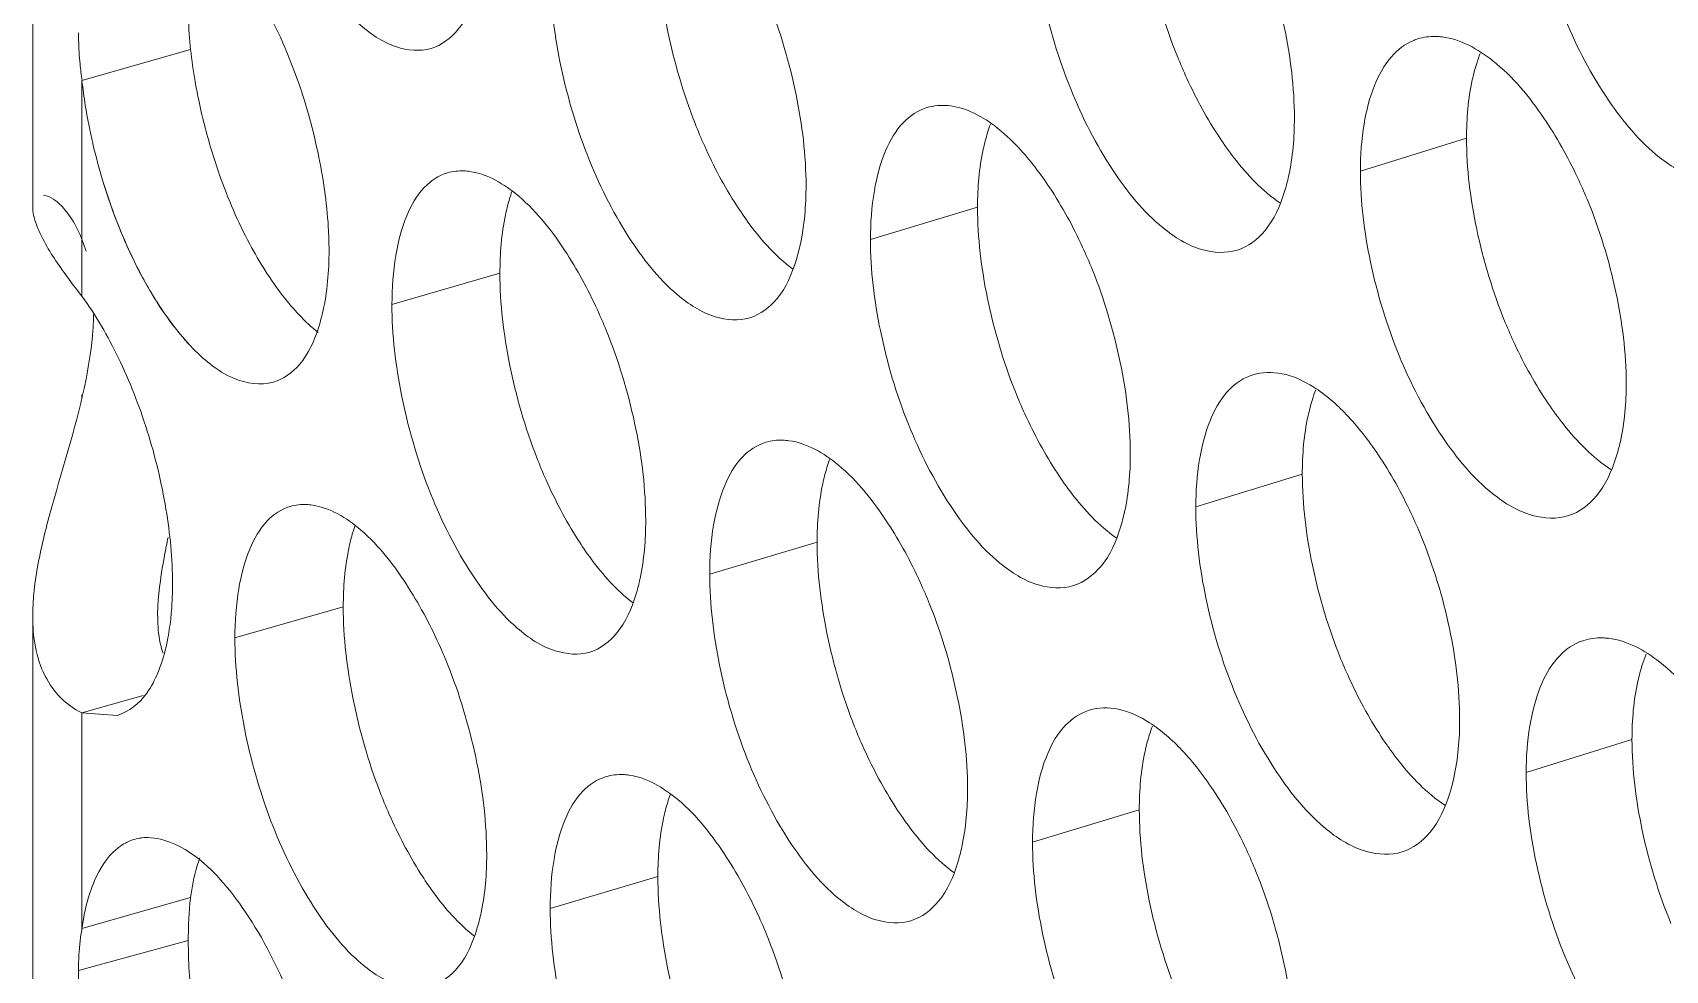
# Model space of a CAD drawing. Header units: millimetres. Extents: x 1177 to 4147, y 93 to 2194.
# Drawn here: x 2491.77 to 2505.48, y 786.15 to 794.03 of the extents above; entities that cross this region are included whole.
import ezdxf

# ---------------------------------------------------------------- set-up
doc = ezdxf.new("R2010")
doc.units = ezdxf.units.MM
doc.header["$LTSCALE"] = 0.1
doc.layers.get('0').update_dxf_attribs({"lineweight": 13})
doc.layers.add('标注', color=251, linetype='Continuous', lineweight=9)

# ---------------------------------------------------------------- blocks, each defined once
blk = doc.blocks.new('02')
for p, q in [((4328.801, 723.5), (4328.801, 729.842)), ((4329.392, 722.432), (4329.392, 725.019)), ((4328.801, 712.25), (4328.801, 718.592)), ((4329.392, 714.845), (4329.392, 717.432))]:
    blk.add_line(p, q)
at = {"layer": '标注'}
for p, q in [((4330.695, 725.391), (4329.392, 725.019)), ((4330.695, 725.391), (4329.392, 725.019)), ((4346.007, 724.329), (4344.733, 723.933)), ((4340.139, 723.499), (4338.854, 723.112)), ((4334.408, 722.71), (4333.112, 722.333)), ((4334.408, 722.71), (4333.112, 722.333)), ((4329.392, 721.21), (4329.392, 721.248)), ((4344.036, 720.298), (4342.758, 719.905)), ((4338.214, 719.482), (4336.925, 719.098)), ((4338.214, 719.482), (4336.925, 719.098)), ((4332.528, 718.707), (4331.228, 718.332)), ((4330.127, 717.641), (4329.392, 717.432)), ((4329.392, 717.432), (4329.813, 717.402)), ((4347.992, 717.115), (4346.722, 716.716)), ((4342.08, 716.271), (4340.799, 715.881)), ((4342.08, 716.271), (4340.799, 715.881)), ((4336.303, 715.469), (4335.011, 715.088)), ((4330.695, 715.217), (4329.392, 714.845)), ((4330.668, 714.703), (4329.351, 714.344))]:
    blk.add_line(p, q, dxfattribs=at)
for centre, radius, start, end in [((4336.687, 725.966), 6.02, 181.871, 185.483), ((4336.687, 725.966), 6.02, 181.871, 185.483), ((4345.609, 724.915), 0.633, 107.3212, 111.9576), ((4336.712, 726.054), 6.053, 186.2893, 189.956), ((4336.712, 726.054), 6.053, 186.2893, 189.956), ((4347.904, 724.664), 1.862, 158.5276, 162.4554), ((4333.9, 725.641), 4.55, 185.3339, 187.8588), ((4333.9, 725.641), 4.55, 185.3339, 187.8588), ((4342.076, 723.831), 1.903, 159.5485, 162.781), ((4336.39, 723.039), 1.95, 160.5892, 163.1153), ((4336.39, 723.039), 1.95, 160.5892, 163.1153), ((4343.627, 720.894), 0.623, 107.151, 111.3587), ((4345.946, 720.632), 1.875, 158.8656, 162.563), ((4340.165, 719.812), 1.918, 159.8933, 162.8914), ((4340.165, 719.812), 1.918, 159.8933, 162.8914), ((4334.526, 719.033), 1.966, 160.9402, 163.2288), ((4332.677, 718.598), 2.377, 177.2621, 180.0726), ((4347.607, 717.691), 0.642, 107.4921, 112.5473), ((4349.877, 717.45), 1.849, 158.192, 162.3487), ((4344.003, 716.604), 1.889, 159.2059, 162.6715), ((4344.003, 716.604), 1.889, 159.2059, 162.6715), ((4338.27, 715.798), 1.933, 160.2403, 163.0029), ((4330.173, 715.386), 0.55, 97.1735, 105.9366), ((4331.697, 714.429), 2.342, 169.768, 173.6853), ((4335.848, 714.705), 5.18, 178.0496, 180.0207), ((4336.345, 714.704), 5.677, 180.0086, 181.863), ((4336.687, 714.716), 6.02, 181.871, 185.483)]:
    blk.add_arc(centre, radius, start, end, dxfattribs=at)
for points, knots in [([(4346.722, 727.966), (4346.722, 727.599), (4346.819, 726.843), (4347.149, 725.763), (4347.646, 724.816), (4348.084, 724.287), (4348.324, 724.097)], [0, 0, 0, 0, 0.256026, 0.528509, 0.78559, 1, 1, 1, 1]), ([(4342.08, 727.521), (4342.08, 727.155), (4342.174, 726.398), (4342.391, 725.67), (4342.537, 725.309)], [0, 0, 0, 0, 0.484648, 1, 1, 1, 1]), ([(4340.799, 727.131), (4340.799, 726.765), (4340.893, 726.008), (4341.216, 724.927), (4341.7, 723.977), (4342.129, 723.444), (4342.365, 723.252)], [0, 0, 0, 0, 0.256604, 0.529576, 0.786585, 1, 1, 1, 1]), ([(4336.303, 726.719), (4336.303, 726.352), (4336.395, 725.596), (4336.607, 724.866), (4336.75, 724.503)], [0, 0, 0, 0, 0.484764, 1, 1, 1, 1]), ([(4343.941, 724.571), (4343.941, 724.937), (4343.845, 725.693), (4343.626, 726.421), (4343.479, 726.781)], [0, 0, 0, 0, 0.484476, 1, 1, 1, 1]), ([(4332.225, 724.15), (4332.14, 724.557), (4331.905, 725.323), (4331.535, 726.037), (4331.316, 726.35)], [0, 0, 0, 0, 0.521078, 1, 1, 1, 1]), ([(4332.225, 724.15), (4332.14, 724.557), (4331.905, 725.323), (4331.535, 726.037), (4331.316, 726.35)], [0, 0, 0, 0, 0.521078, 1, 1, 1, 1]), ([(4335.011, 726.338), (4335.011, 725.972), (4335.103, 725.217), (4335.417, 724.135), (4335.888, 723.184), (4336.305, 722.647), (4336.536, 722.451)], [0, 0, 0, 0, 0.257025, 0.530351, 0.787311, 1, 1, 1, 1]), ([(4333.581, 725.405), (4333.709, 725.442), (4333.965, 725.643), (4334.083, 725.929), (4334.132, 726.092)], [0, 0, 0, 0, 0.438663, 1, 1, 1, 1]), ([(4338.081, 723.756), (4338.081, 724.122), (4337.987, 724.878), (4337.773, 725.607), (4337.629, 725.97)], [0, 0, 0, 0, 0.484593, 1, 1, 1, 1]), ([(4332.711, 725.705), (4332.843, 725.587), (4333.109, 725.399), (4333.448, 725.366), (4333.581, 725.405)], [0, 0, 0, 0, 0.561342, 1, 1, 1, 1]), ([(4329.351, 725.594), (4329.351, 725.563), (4329.353, 725.438), (4329.36, 725.313), (4329.369, 725.218)], [0, 0, 0, 0, 0.242279, 1, 1, 1, 1]), ([(4329.351, 725.594), (4329.351, 725.563), (4329.353, 725.438), (4329.36, 725.313), (4329.369, 725.218)], [0, 0, 0, 0, 0.242279, 1, 1, 1, 1]), ([(4345.373, 725.502), (4345.27, 725.46), (4345.069, 725.304), (4344.876, 724.941), (4344.756, 724.472), (4344.733, 724.121), (4344.733, 723.933)], [0, 0, 0, 0, 0.187225, 0.410841, 0.682034, 1, 1, 1, 1]), ([(4345.714, 725.543), (4345.689, 725.546), (4345.59, 725.554), (4345.49, 725.541), (4345.421, 725.519)], [0, 0, 0, 0, 0.259055, 1, 1, 1, 1]), ([(4346.933, 724.57), (4346.761, 724.823), (4346.426, 725.239), (4345.936, 725.515), (4345.714, 725.543)], [0, 0, 0, 0, 0.577332, 1, 1, 1, 1]), ([(4342.537, 725.309), (4342.573, 725.22), (4342.718, 724.883), (4342.895, 724.559), (4343.045, 724.332)], [0, 0, 0, 0, 0.260496, 1, 1, 1, 1]), ([(4346.129, 725.225), (4346.108, 725.16), (4346.031, 724.867), (4346.007, 724.563), (4346.007, 724.329)], [0, 0, 0, 0, 0.225897, 1, 1, 1, 1]), ([(4329.392, 725.019), (4329.403, 724.92), (4329.459, 724.512), (4329.554, 724.11), (4329.644, 723.812)], [0, 0, 0, 0, 0.243528, 1, 1, 1, 1]), ([(4329.392, 725.019), (4329.403, 724.92), (4329.459, 724.512), (4329.554, 724.11), (4329.644, 723.812)], [0, 0, 0, 0, 0.243528, 1, 1, 1, 1]), ([(4330.75, 725.007), (4330.762, 724.939), (4330.815, 724.661), (4330.885, 724.387), (4330.947, 724.184)], [0, 0, 0, 0, 0.247361, 1, 1, 1, 1]), ([(4330.75, 725.007), (4330.762, 724.939), (4330.815, 724.661), (4330.885, 724.387), (4330.947, 724.184)], [0, 0, 0, 0, 0.247361, 1, 1, 1, 1]), ([(4339.532, 724.695), (4339.425, 724.663), (4339.21, 724.518), (4339.005, 724.153), (4338.879, 723.671), (4338.854, 723.308), (4338.854, 723.112)], [0, 0, 0, 0, 0.183968, 0.404776, 0.677031, 1, 1, 1, 1]), ([(4341.005, 723.734), (4340.894, 723.902), (4340.692, 724.168), (4340.368, 724.473), (4340.08, 724.651), (4339.797, 724.734), (4339.613, 724.72), (4339.532, 724.695)], [0, 0, 0, 0, 0.324474, 0.533713, 0.711862, 0.863947, 1, 1, 1, 1]), ([(4336.75, 724.503), (4336.785, 724.414), (4336.926, 724.076), (4337.099, 723.751), (4337.246, 723.524)], [0, 0, 0, 0, 0.260758, 1, 1, 1, 1]), ([(4343.819, 723.676), (4343.84, 723.741), (4343.916, 724.033), (4343.941, 724.337), (4343.941, 724.571)], [0, 0, 0, 0, 0.225833, 1, 1, 1, 1]), ([(4347.454, 723.596), (4347.417, 723.684), (4347.268, 724.021), (4347.087, 724.345), (4346.933, 724.57)], [0, 0, 0, 0, 0.260211, 1, 1, 1, 1]), ([(4340.259, 724.394), (4340.239, 724.329), (4340.164, 724.037), (4340.139, 723.733), (4340.139, 723.499)], [0, 0, 0, 0, 0.225492, 1, 1, 1, 1]), ([(4343.045, 724.332), (4343.1, 724.25), (4343.306, 723.961), (4343.555, 723.696), (4343.766, 723.552)], [0, 0, 0, 0, 0.280375, 1, 1, 1, 1]), ([(4346.007, 724.329), (4346.007, 723.962), (4346.102, 723.206), (4346.323, 722.479), (4346.471, 722.118)], [0, 0, 0, 0, 0.484571, 1, 1, 1, 1]), ([(4330.947, 724.184), (4330.977, 724.084), (4331.104, 723.699), (4331.264, 723.324), (4331.406, 723.058)], [0, 0, 0, 0, 0.257432, 1, 1, 1, 1]), ([(4330.947, 724.184), (4330.977, 724.084), (4331.104, 723.699), (4331.264, 723.324), (4331.406, 723.058)], [0, 0, 0, 0, 0.257432, 1, 1, 1, 1]), ([(4332.357, 722.982), (4332.357, 723.075), (4332.344, 723.467), (4332.287, 723.857), (4332.225, 724.15)], [0, 0, 0, 0, 0.236743, 1, 1, 1, 1]), ([(4332.357, 722.982), (4332.357, 723.075), (4332.344, 723.467), (4332.287, 723.857), (4332.225, 724.15)], [0, 0, 0, 0, 0.236743, 1, 1, 1, 1]), ([(4333.779, 723.913), (4333.673, 723.882), (4333.461, 723.738), (4333.26, 723.374), (4333.136, 722.892), (4333.112, 722.529), (4333.112, 722.333)], [0, 0, 0, 0, 0.181499, 0.401469, 0.674683, 1, 1, 1, 1]), ([(4333.779, 723.913), (4333.673, 723.882), (4333.461, 723.738), (4333.26, 723.374), (4333.136, 722.892), (4333.112, 722.529), (4333.112, 722.333)], [0, 0, 0, 0, 0.181499, 0.401469, 0.674683, 1, 1, 1, 1]), ([(4334.048, 723.929), (4334.025, 723.933), (4333.935, 723.941), (4333.843, 723.931), (4333.779, 723.913)], [0, 0, 0, 0, 0.259359, 1, 1, 1, 1]), ([(4334.048, 723.929), (4334.025, 723.933), (4333.935, 723.941), (4333.843, 723.931), (4333.779, 723.913)], [0, 0, 0, 0, 0.259359, 1, 1, 1, 1]), ([(4335.213, 722.939), (4335.049, 723.194), (4334.734, 723.61), (4334.263, 723.898), (4334.048, 723.929)], [0, 0, 0, 0, 0.582011, 1, 1, 1, 1]), ([(4335.213, 722.939), (4335.049, 723.194), (4334.734, 723.61), (4334.263, 723.898), (4334.048, 723.929)], [0, 0, 0, 0, 0.582011, 1, 1, 1, 1]), ([(4344.733, 723.933), (4344.733, 723.567), (4344.829, 722.81), (4345.156, 721.729), (4345.649, 720.782), (4346.084, 720.252), (4346.323, 720.061)], [0, 0, 0, 0, 0.256219, 0.528865, 0.785923, 1, 1, 1, 1]), ([(4348.324, 724.097), (4348.466, 723.985), (4348.753, 723.81), (4349.101, 723.795), (4349.24, 723.839)], [0, 0, 0, 0, 0.554103, 1, 1, 1, 1]), ([(4329.644, 723.812), (4329.762, 723.425), (4330.041, 722.724), (4330.459, 722.087), (4330.696, 721.836)], [0, 0, 0, 0, 0.540054, 1, 1, 1, 1]), ([(4329.644, 723.812), (4329.675, 723.712), (4329.801, 723.327), (4329.962, 722.952), (4330.104, 722.686)], [0, 0, 0, 0, 0.257377, 1, 1, 1, 1]), ([(4337.962, 722.862), (4337.982, 722.927), (4338.056, 723.219), (4338.081, 723.523), (4338.081, 723.756)], [0, 0, 0, 0, 0.225428, 1, 1, 1, 1]), ([(4341.514, 722.756), (4341.478, 722.845), (4341.332, 723.183), (4341.155, 723.507), (4341.005, 723.734)], [0, 0, 0, 0, 0.260475, 1, 1, 1, 1]), ([(4328.932, 723.645), (4328.974, 723.64), (4329.073, 723.59), (4329.281, 723.385), (4329.389, 723.149), (4329.441, 722.971)], [0, 0, 0, 0, 0.148198, 0.361925, 1, 1, 1, 1]), ([(4334.524, 723.605), (4334.505, 723.54), (4334.431, 723.247), (4334.408, 722.944), (4334.408, 722.71)], [0, 0, 0, 0, 0.225092, 1, 1, 1, 1]), ([(4334.524, 723.605), (4334.505, 723.54), (4334.431, 723.247), (4334.408, 722.944), (4334.408, 722.71)], [0, 0, 0, 0, 0.225092, 1, 1, 1, 1]), ([(4337.246, 723.524), (4337.297, 723.444), (4337.491, 723.165), (4337.721, 722.907), (4337.919, 722.761)], [0, 0, 0, 0, 0.279282, 1, 1, 1, 1]), ([(4343.255, 722.985), (4343.385, 723.025), (4343.644, 723.225), (4343.768, 723.514), (4343.819, 723.676)], [0, 0, 0, 0, 0.443684, 1, 1, 1, 1]), ([(4347.923, 721.388), (4347.923, 721.754), (4347.825, 722.509), (4347.603, 723.236), (4347.454, 723.596)], [0, 0, 0, 0, 0.484398, 1, 1, 1, 1]), ([(4328.954, 723.061), (4328.91, 723.141), (4328.841, 723.281), (4328.801, 723.436), (4328.801, 723.5)], [0, 0, 0, 0, 0.58968, 1, 1, 1, 1]), ([(4340.139, 723.499), (4340.139, 723.133), (4340.233, 722.376), (4340.448, 721.647), (4340.593, 721.286)], [0, 0, 0, 0, 0.484687, 1, 1, 1, 1]), ([(4342.365, 723.252), (4342.502, 723.14), (4342.779, 722.964), (4343.119, 722.944), (4343.255, 722.985)], [0, 0, 0, 0, 0.555929, 1, 1, 1, 1]), ([(4329.392, 722.432), (4329.347, 722.489), (4329.191, 722.691), (4329.044, 722.901), (4328.954, 723.061)], [0, 0, 0, 0, 0.283462, 1, 1, 1, 1]), ([(4331.406, 723.058), (4331.522, 722.842), (4331.761, 722.459), (4332.068, 722.123), (4332.228, 721.996)], [0, 0, 0, 0, 0.545672, 1, 1, 1, 1]), ([(4331.406, 723.058), (4331.522, 722.842), (4331.761, 722.459), (4332.068, 722.123), (4332.228, 721.996)], [0, 0, 0, 0, 0.545672, 1, 1, 1, 1]), ([(4332.225, 722.039), (4332.248, 722.107), (4332.331, 722.414), (4332.357, 722.735), (4332.357, 722.982)], [0, 0, 0, 0, 0.223003, 1, 1, 1, 1]), ([(4332.225, 722.039), (4332.248, 722.107), (4332.331, 722.414), (4332.357, 722.735), (4332.357, 722.982)], [0, 0, 0, 0, 0.223003, 1, 1, 1, 1]), ([(4335.709, 721.958), (4335.674, 722.047), (4335.532, 722.385), (4335.36, 722.711), (4335.213, 722.939)], [0, 0, 0, 0, 0.260737, 1, 1, 1, 1]), ([(4335.709, 721.958), (4335.674, 722.047), (4335.532, 722.385), (4335.36, 722.711), (4335.213, 722.939)], [0, 0, 0, 0, 0.260737, 1, 1, 1, 1]), ([(4338.854, 723.112), (4338.854, 722.746), (4338.948, 721.989), (4339.268, 720.907), (4339.749, 719.957), (4340.174, 719.422), (4340.408, 719.229)], [0, 0, 0, 0, 0.256797, 0.52993, 0.786916, 1, 1, 1, 1]), ([(4337.405, 722.174), (4337.534, 722.212), (4337.791, 722.412), (4337.911, 722.699), (4337.962, 722.862)], [0, 0, 0, 0, 0.440715, 1, 1, 1, 1]), ([(4341.972, 720.545), (4341.972, 720.911), (4341.877, 721.667), (4341.66, 722.395), (4341.514, 722.756)], [0, 0, 0, 0, 0.484515, 1, 1, 1, 1]), ([(4330.104, 722.686), (4330.148, 722.604), (4330.32, 722.303), (4330.523, 722.02), (4330.696, 721.836)], [0, 0, 0, 0, 0.271397, 1, 1, 1, 1]), ([(4334.408, 722.71), (4334.408, 722.344), (4334.499, 721.587), (4334.709, 720.857), (4334.851, 720.494)], [0, 0, 0, 0, 0.484802, 1, 1, 1, 1]), ([(4334.408, 722.71), (4334.408, 722.344), (4334.499, 721.587), (4334.709, 720.857), (4334.851, 720.494)], [0, 0, 0, 0, 0.484802, 1, 1, 1, 1]), ([(4330.479, 718.983), (4330.479, 719.282), (4330.418, 719.903), (4330.199, 720.816), (4329.861, 721.677), (4329.56, 722.202), (4329.392, 722.432)], [0, 0, 0, 0, 0.24518, 0.507954, 0.766556, 1, 1, 1, 1]), ([(4336.536, 722.451), (4336.67, 722.338), (4336.938, 722.16), (4337.272, 722.134), (4337.405, 722.174)], [0, 0, 0, 0, 0.558251, 1, 1, 1, 1]), ([(4329.532, 722.212), (4329.531, 722.15), (4329.518, 721.89), (4329.479, 721.632), (4329.441, 721.438)], [0, 0, 0, 0, 0.238404, 1, 1, 1, 1]), ([(4333.112, 722.333), (4333.112, 721.968), (4333.203, 721.216), (4333.511, 720.138), (4333.976, 719.187), (4334.388, 718.649), (4334.616, 718.451)], [0, 0, 0, 0, 0.25688, 0.530083, 0.787064, 1, 1, 1, 1]), ([(4333.112, 722.333), (4333.112, 721.968), (4333.203, 721.216), (4333.511, 720.138), (4333.976, 719.187), (4334.388, 718.649), (4334.616, 718.451)], [0, 0, 0, 0, 0.25688, 0.530083, 0.787064, 1, 1, 1, 1]), ([(4331.69, 721.402), (4331.811, 721.437), (4332.057, 721.619), (4332.175, 721.888), (4332.225, 722.039)], [0, 0, 0, 0, 0.441393, 1, 1, 1, 1]), ([(4331.69, 721.402), (4331.811, 721.437), (4332.057, 721.619), (4332.175, 721.888), (4332.225, 722.039)], [0, 0, 0, 0, 0.441393, 1, 1, 1, 1]), ([(4336.157, 719.743), (4336.157, 720.11), (4336.065, 720.866), (4335.852, 721.595), (4335.709, 721.958)], [0, 0, 0, 0, 0.484632, 1, 1, 1, 1]), ([(4336.157, 719.743), (4336.157, 720.11), (4336.065, 720.866), (4335.852, 721.595), (4335.709, 721.958)], [0, 0, 0, 0, 0.484632, 1, 1, 1, 1]), ([(4346.471, 722.118), (4346.507, 722.03), (4346.655, 721.693), (4346.834, 721.37), (4346.987, 721.145)], [0, 0, 0, 0, 0.26032, 1, 1, 1, 1]), ([(4330.696, 721.836), (4330.844, 721.68), (4331.132, 721.424), (4331.537, 721.358), (4331.69, 721.402)], [0, 0, 0, 0, 0.574979, 1, 1, 1, 1]), ([(4330.696, 721.836), (4330.844, 721.68), (4331.132, 721.424), (4331.537, 721.358), (4331.69, 721.402)], [0, 0, 0, 0, 0.574979, 1, 1, 1, 1]), ([(4329.441, 721.438), (4329.339, 720.919), (4329.098, 720.188), (4328.856, 719.246), (4328.801, 718.801), (4328.801, 718.595)], [0, 0, 0, 0, 0.543055, 0.787808, 1, 1, 1, 1]), ([(4343.4, 721.475), (4343.297, 721.435), (4343.095, 721.279), (4342.901, 720.917), (4342.782, 720.446), (4342.758, 720.094), (4342.758, 719.905)], [0, 0, 0, 0, 0.186349, 0.409523, 0.681034, 1, 1, 1, 1]), ([(4344.942, 720.537), (4344.829, 720.705), (4344.599, 721.002), (4344.213, 721.343), (4343.82, 721.526), (4343.554, 721.524), (4343.443, 721.49)], [0, 0, 0, 0, 0.323685, 0.595295, 0.814917, 1, 1, 1, 1]), ([(4347.799, 720.492), (4347.82, 720.557), (4347.897, 720.849), (4347.923, 721.154), (4347.923, 721.388)], [0, 0, 0, 0, 0.226105, 1, 1, 1, 1]), ([(4340.593, 721.286), (4340.628, 721.197), (4340.773, 720.859), (4340.948, 720.535), (4341.097, 720.308)], [0, 0, 0, 0, 0.260583, 1, 1, 1, 1]), ([(4344.157, 721.193), (4344.137, 721.128), (4344.06, 720.836), (4344.036, 720.531), (4344.036, 720.298)], [0, 0, 0, 0, 0.225761, 1, 1, 1, 1]), ([(4346.987, 721.145), (4347.044, 721.06), (4347.259, 720.765), (4347.519, 720.496), (4347.74, 720.354)], [0, 0, 0, 0, 0.281036, 1, 1, 1, 1]), ([(4337.599, 720.68), (4337.493, 720.648), (4337.279, 720.504), (4337.075, 720.139), (4336.95, 719.657), (4336.925, 719.294), (4336.925, 719.098)], [0, 0, 0, 0, 0.183153, 0.403682, 0.676253, 1, 1, 1, 1]), ([(4337.599, 720.68), (4337.493, 720.648), (4337.279, 720.504), (4337.075, 720.139), (4336.95, 719.657), (4336.925, 719.294), (4336.925, 719.098)], [0, 0, 0, 0, 0.183153, 0.403682, 0.676253, 1, 1, 1, 1]), ([(4337.876, 720.699), (4337.853, 720.702), (4337.76, 720.71), (4337.665, 720.7), (4337.599, 720.68)], [0, 0, 0, 0, 0.259249, 1, 1, 1, 1]), ([(4337.876, 720.699), (4337.853, 720.702), (4337.76, 720.71), (4337.665, 720.7), (4337.599, 720.68)], [0, 0, 0, 0, 0.259249, 1, 1, 1, 1]), ([(4339.059, 719.715), (4338.893, 719.968), (4338.571, 720.385), (4338.094, 720.669), (4337.876, 720.699)], [0, 0, 0, 0, 0.580424, 1, 1, 1, 1]), ([(4339.059, 719.715), (4338.893, 719.968), (4338.571, 720.385), (4338.094, 720.669), (4337.876, 720.699)], [0, 0, 0, 0, 0.580424, 1, 1, 1, 1]), ([(4334.851, 720.494), (4334.885, 720.405), (4335.026, 720.067), (4335.197, 719.741), (4335.343, 719.513)], [0, 0, 0, 0, 0.260845, 1, 1, 1, 1]), ([(4334.851, 720.494), (4334.885, 720.405), (4335.026, 720.067), (4335.197, 719.741), (4335.343, 719.513)], [0, 0, 0, 0, 0.260845, 1, 1, 1, 1]), ([(4341.851, 719.65), (4341.872, 719.715), (4341.948, 720.007), (4341.972, 720.311), (4341.972, 720.545)], [0, 0, 0, 0, 0.225697, 1, 1, 1, 1]), ([(4345.459, 719.561), (4345.422, 719.65), (4345.274, 719.987), (4345.095, 720.311), (4344.942, 720.537)], [0, 0, 0, 0, 0.260299, 1, 1, 1, 1]), ([(4347.23, 719.8), (4347.361, 719.841), (4347.621, 720.041), (4347.747, 720.33), (4347.799, 720.492)], [0, 0, 0, 0, 0.445594, 1, 1, 1, 1]), ([(4338.332, 720.377), (4338.312, 720.312), (4338.238, 720.019), (4338.214, 719.715), (4338.214, 719.482)], [0, 0, 0, 0, 0.225358, 1, 1, 1, 1]), ([(4338.332, 720.377), (4338.312, 720.312), (4338.238, 720.019), (4338.214, 719.715), (4338.214, 719.482)], [0, 0, 0, 0, 0.225358, 1, 1, 1, 1]), ([(4341.097, 720.308), (4341.151, 720.226), (4341.353, 719.941), (4341.595, 719.678), (4341.802, 719.534)], [0, 0, 0, 0, 0.280024, 1, 1, 1, 1]), ([(4344.036, 720.298), (4344.036, 719.931), (4344.131, 719.175), (4344.35, 718.447), (4344.496, 718.086)], [0, 0, 0, 0, 0.48461, 1, 1, 1, 1]), ([(4346.323, 720.061), (4346.463, 719.949), (4346.747, 719.774), (4347.092, 719.756), (4347.23, 719.8)], [0, 0, 0, 0, 0.554701, 1, 1, 1, 1]), ([(4331.891, 719.91), (4331.787, 719.88), (4331.575, 719.737), (4331.375, 719.374), (4331.252, 718.892), (4331.228, 718.529), (4331.228, 718.332)], [0, 0, 0, 0, 0.180661, 0.40035, 0.673891, 1, 1, 1, 1]), ([(4332.157, 719.926), (4332.134, 719.929), (4332.046, 719.938), (4331.955, 719.929), (4331.891, 719.91)], [0, 0, 0, 0, 0.259416, 1, 1, 1, 1]), ([(4333.312, 718.933), (4333.15, 719.188), (4332.839, 719.604), (4332.371, 719.894), (4332.157, 719.926)], [0, 0, 0, 0, 0.582814, 1, 1, 1, 1]), ([(4342.758, 719.905), (4342.758, 719.538), (4342.853, 718.782), (4343.179, 717.701), (4343.667, 716.752), (4344.099, 716.221), (4344.336, 716.029)], [0, 0, 0, 0, 0.256412, 0.529221, 0.786254, 1, 1, 1, 1]), ([(4336.039, 718.85), (4336.059, 718.914), (4336.133, 719.207), (4336.157, 719.51), (4336.157, 719.743)], [0, 0, 0, 0, 0.225294, 1, 1, 1, 1]), ([(4336.039, 718.85), (4336.059, 718.914), (4336.133, 719.207), (4336.157, 719.51), (4336.157, 719.743)], [0, 0, 0, 0, 0.225294, 1, 1, 1, 1]), ([(4339.564, 718.736), (4339.528, 718.825), (4339.384, 719.162), (4339.208, 719.487), (4339.059, 719.715)], [0, 0, 0, 0, 0.260562, 1, 1, 1, 1]), ([(4339.564, 718.736), (4339.528, 718.825), (4339.384, 719.162), (4339.208, 719.487), (4339.059, 719.715)], [0, 0, 0, 0, 0.260562, 1, 1, 1, 1]), ([(4341.29, 718.96), (4341.419, 719), (4341.678, 719.2), (4341.8, 719.488), (4341.851, 719.65)], [0, 0, 0, 0, 0.442709, 1, 1, 1, 1]), ([(4330.426, 719.539), (4330.411, 719.467), (4330.357, 719.193), (4330.313, 718.916), (4330.304, 718.711)], [0, 0, 0, 0, 0.264477, 1, 1, 1, 1]), ([(4332.643, 719.601), (4332.624, 719.536), (4332.551, 719.243), (4332.528, 718.94), (4332.528, 718.707)], [0, 0, 0, 0, 0.22496, 1, 1, 1, 1]), ([(4335.343, 719.513), (4335.393, 719.434), (4335.582, 719.159), (4335.807, 718.903), (4336, 718.757)], [0, 0, 0, 0, 0.27889, 1, 1, 1, 1]), ([(4335.343, 719.513), (4335.393, 719.434), (4335.582, 719.159), (4335.807, 718.903), (4336, 718.757)], [0, 0, 0, 0, 0.27889, 1, 1, 1, 1]), ([(4338.214, 719.482), (4338.214, 719.115), (4338.307, 718.359), (4338.52, 717.629), (4338.664, 717.267)], [0, 0, 0, 0, 0.484725, 1, 1, 1, 1]), ([(4338.214, 719.482), (4338.214, 719.115), (4338.307, 718.359), (4338.52, 717.629), (4338.664, 717.267)], [0, 0, 0, 0, 0.484725, 1, 1, 1, 1]), ([(4345.924, 717.352), (4345.924, 717.718), (4345.828, 718.474), (4345.607, 719.201), (4345.459, 719.561)], [0, 0, 0, 0, 0.484437, 1, 1, 1, 1]), ([(4340.408, 719.229), (4340.545, 719.117), (4340.818, 718.941), (4341.155, 718.919), (4341.29, 718.96)], [0, 0, 0, 0, 0.55656, 1, 1, 1, 1]), ([(4336.925, 719.098), (4336.925, 718.731), (4337.018, 717.975), (4337.335, 716.892), (4337.812, 715.941), (4338.234, 715.405), (4338.467, 715.211)], [0, 0, 0, 0, 0.256988, 0.530284, 0.787246, 1, 1, 1, 1]), ([(4336.925, 719.098), (4336.925, 718.731), (4337.018, 717.975), (4337.335, 716.892), (4337.812, 715.941), (4338.234, 715.405), (4338.467, 715.211)], [0, 0, 0, 0, 0.256988, 0.530284, 0.787246, 1, 1, 1, 1]), ([(4330.457, 718.557), (4330.46, 718.591), (4330.474, 718.733), (4330.479, 718.875), (4330.479, 718.983)], [0, 0, 0, 0, 0.240443, 1, 1, 1, 1]), ([(4333.805, 717.951), (4333.77, 718.04), (4333.629, 718.379), (4333.458, 718.705), (4333.312, 718.933)], [0, 0, 0, 0, 0.260824, 1, 1, 1, 1]), ([(4335.486, 718.162), (4335.613, 718.2), (4335.87, 718.4), (4335.989, 718.687), (4336.039, 718.85)], [0, 0, 0, 0, 0.439697, 1, 1, 1, 1]), ([(4335.486, 718.162), (4335.613, 718.2), (4335.87, 718.4), (4335.989, 718.687), (4336.039, 718.85)], [0, 0, 0, 0, 0.439697, 1, 1, 1, 1]), ([(4332.528, 718.707), (4332.528, 718.34), (4332.618, 717.583), (4332.827, 716.852), (4332.967, 716.489)], [0, 0, 0, 0, 0.484841, 1, 1, 1, 1]), ([(4340.019, 716.523), (4340.019, 716.889), (4339.925, 717.645), (4339.709, 718.374), (4339.564, 718.736)], [0, 0, 0, 0, 0.484554, 1, 1, 1, 1]), ([(4340.019, 716.523), (4340.019, 716.889), (4339.925, 717.645), (4339.709, 718.374), (4339.564, 718.736)], [0, 0, 0, 0, 0.484554, 1, 1, 1, 1]), ([(4328.801, 718.595), (4328.8, 718.35), (4328.855, 717.983), (4329.123, 717.604), (4329.299, 717.478), (4329.392, 717.432)], [0, 0, 0, 0, 0.536627, 0.771347, 1, 1, 1, 1]), ([(4330.301, 718.595), (4330.301, 718.554), (4330.306, 718.404), (4330.329, 718.252), (4330.365, 718.15)], [0, 0, 0, 0, 0.274396, 1, 1, 1, 1]), ([(4330.401, 718.225), (4330.407, 718.251), (4330.43, 718.361), (4330.447, 718.472), (4330.457, 718.557)], [0, 0, 0, 0, 0.239722, 1, 1, 1, 1]), ([(4334.616, 718.451), (4334.749, 718.335), (4335.016, 718.152), (4335.353, 718.123), (4335.486, 718.162)], [0, 0, 0, 0, 0.55978, 1, 1, 1, 1]), ([(4334.616, 718.451), (4334.749, 718.335), (4335.016, 718.152), (4335.353, 718.123), (4335.486, 718.162)], [0, 0, 0, 0, 0.55978, 1, 1, 1, 1]), ([(4331.228, 718.332), (4331.228, 717.969), (4331.318, 717.22), (4331.622, 716.145), (4332.079, 715.195), (4332.485, 714.655), (4332.711, 714.455)], [0, 0, 0, 0, 0.256731, 0.529807, 0.786809, 1, 1, 1, 1]), ([(4347.36, 718.284), (4347.258, 718.241), (4347.058, 718.083), (4346.865, 717.721), (4346.746, 717.252), (4346.722, 716.903), (4346.722, 716.716)], [0, 0, 0, 0, 0.188092, 0.412143, 0.683021, 1, 1, 1, 1]), ([(4347.711, 718.328), (4347.685, 718.331), (4347.585, 718.338), (4347.484, 718.325), (4347.414, 718.303)], [0, 0, 0, 0, 0.259011, 1, 1, 1, 1]), ([(4348.939, 717.358), (4348.766, 717.611), (4348.428, 718.027), (4347.935, 718.301), (4347.711, 718.328)], [0, 0, 0, 0, 0.576575, 1, 1, 1, 1]), ([(4329.813, 717.402), (4329.956, 717.443), (4330.159, 717.614), (4330.317, 717.926), (4330.376, 718.12), (4330.401, 718.225)], [0, 0, 0, 0, 0.426718, 0.691609, 1, 1, 1, 1]), ([(4344.496, 718.086), (4344.532, 717.998), (4344.679, 717.661), (4344.857, 717.337), (4345.008, 717.111)], [0, 0, 0, 0, 0.260408, 1, 1, 1, 1]), ([(4334.249, 715.735), (4334.249, 716.102), (4334.157, 716.858), (4333.946, 717.588), (4333.805, 717.951)], [0, 0, 0, 0, 0.48467, 1, 1, 1, 1]), ([(4348.115, 718.011), (4348.095, 717.946), (4348.017, 717.653), (4347.992, 717.348), (4347.992, 717.115)], [0, 0, 0, 0, 0.226033, 1, 1, 1, 1]), ([(4341.48, 717.465), (4341.372, 717.433), (4341.157, 717.288), (4340.95, 716.922), (4340.824, 716.439), (4340.799, 716.077), (4340.799, 715.881)], [0, 0, 0, 0, 0.184776, 0.405862, 0.677804, 1, 1, 1, 1]), ([(4341.48, 717.465), (4341.372, 717.433), (4341.157, 717.288), (4340.95, 716.922), (4340.824, 716.439), (4340.799, 716.077), (4340.799, 715.881)], [0, 0, 0, 0, 0.184776, 0.405862, 0.677804, 1, 1, 1, 1]), ([(4342.966, 716.508), (4342.854, 716.676), (4342.627, 716.973), (4342.244, 717.315), (4341.855, 717.5), (4341.59, 717.499), (4341.48, 717.465)], [0, 0, 0, 0, 0.324351, 0.596195, 0.815556, 1, 1, 1, 1]), ([(4342.966, 716.508), (4342.854, 716.676), (4342.627, 716.973), (4342.244, 717.315), (4341.855, 717.5), (4341.59, 717.499), (4341.48, 717.465)], [0, 0, 0, 0, 0.324351, 0.596195, 0.815556, 1, 1, 1, 1]), ([(4338.664, 717.267), (4338.699, 717.178), (4338.842, 716.841), (4339.016, 716.516), (4339.164, 716.289)], [0, 0, 0, 0, 0.260671, 1, 1, 1, 1]), ([(4338.664, 717.267), (4338.699, 717.178), (4338.842, 716.841), (4339.016, 716.516), (4339.164, 716.289)], [0, 0, 0, 0, 0.260671, 1, 1, 1, 1]), ([(4345.802, 716.457), (4345.822, 716.522), (4345.899, 716.814), (4345.924, 717.118), (4345.924, 717.352)], [0, 0, 0, 0, 0.225969, 1, 1, 1, 1]), ([(4342.2, 717.167), (4342.18, 717.102), (4342.104, 716.809), (4342.08, 716.505), (4342.08, 716.271)], [0, 0, 0, 0, 0.225626, 1, 1, 1, 1]), ([(4342.2, 717.167), (4342.18, 717.102), (4342.104, 716.809), (4342.08, 716.505), (4342.08, 716.271)], [0, 0, 0, 0, 0.225626, 1, 1, 1, 1]), ([(4345.008, 717.111), (4345.065, 717.027), (4345.275, 716.736), (4345.529, 716.468), (4345.746, 716.326)], [0, 0, 0, 0, 0.280712, 1, 1, 1, 1]), ([(4347.992, 717.115), (4347.992, 716.748), (4348.089, 715.992), (4348.311, 715.265), (4348.46, 714.905)], [0, 0, 0, 0, 0.484532, 1, 1, 1, 1]), ([(4335.681, 716.669), (4335.576, 716.638), (4335.362, 716.494), (4335.16, 716.129), (4335.035, 715.647), (4335.011, 715.285), (4335.011, 715.088)], [0, 0, 0, 0, 0.18233, 0.402579, 0.67547, 1, 1, 1, 1]), ([(4335.955, 716.687), (4335.931, 716.69), (4335.84, 716.699), (4335.747, 716.688), (4335.681, 716.669)], [0, 0, 0, 0, 0.259303, 1, 1, 1, 1]), ([(4337.128, 715.7), (4336.963, 715.954), (4336.645, 716.37), (4336.171, 716.656), (4335.955, 716.687)], [0, 0, 0, 0, 0.581214, 1, 1, 1, 1]), ([(4346.722, 716.716), (4346.722, 716.349), (4346.819, 715.593), (4347.149, 714.513), (4347.646, 713.566), (4348.084, 713.037), (4348.324, 712.847)], [0, 0, 0, 0, 0.256026, 0.528509, 0.78559, 1, 1, 1, 1]), ([(4332.967, 716.489), (4333.001, 716.4), (4333.141, 716.061), (4333.311, 715.735), (4333.455, 715.507)], [0, 0, 0, 0, 0.260931, 1, 1, 1, 1]), ([(4339.899, 715.629), (4339.919, 715.694), (4339.995, 715.986), (4340.019, 716.29), (4340.019, 716.523)], [0, 0, 0, 0, 0.225563, 1, 1, 1, 1]), ([(4339.899, 715.629), (4339.919, 715.694), (4339.995, 715.986), (4340.019, 716.29), (4340.019, 716.523)], [0, 0, 0, 0, 0.225563, 1, 1, 1, 1]), ([(4343.479, 715.531), (4343.443, 715.62), (4343.296, 715.958), (4343.118, 716.282), (4342.966, 716.508)], [0, 0, 0, 0, 0.260387, 1, 1, 1, 1]), ([(4343.479, 715.531), (4343.443, 715.62), (4343.296, 715.958), (4343.118, 716.282), (4342.966, 716.508)], [0, 0, 0, 0, 0.260387, 1, 1, 1, 1]), ([(4336.421, 716.364), (4336.401, 716.299), (4336.327, 716.006), (4336.303, 715.702), (4336.303, 715.469)], [0, 0, 0, 0, 0.225225, 1, 1, 1, 1]), ([(4339.164, 716.289), (4339.217, 716.208), (4339.414, 715.926), (4339.651, 715.665), (4339.853, 715.52)], [0, 0, 0, 0, 0.279659, 1, 1, 1, 1]), ([(4339.164, 716.289), (4339.217, 716.208), (4339.414, 715.926), (4339.651, 715.665), (4339.853, 715.52)], [0, 0, 0, 0, 0.279659, 1, 1, 1, 1]), ([(4342.08, 716.271), (4342.08, 715.905), (4342.174, 715.148), (4342.391, 714.42), (4342.537, 714.059)], [0, 0, 0, 0, 0.484648, 1, 1, 1, 1]), ([(4342.08, 716.271), (4342.08, 715.905), (4342.174, 715.148), (4342.391, 714.42), (4342.537, 714.059)], [0, 0, 0, 0, 0.484648, 1, 1, 1, 1]), ([(4345.235, 715.765), (4345.365, 715.806), (4345.625, 716.006), (4345.75, 716.294), (4345.802, 716.457)], [0, 0, 0, 0, 0.444646, 1, 1, 1, 1]), ([(4330.022, 715.916), (4329.963, 715.899), (4329.887, 715.861), (4329.821, 715.81), (4329.805, 715.797)], [0, 0, 0, 0, 0.740858, 1, 1, 1, 1]), ([(4331.316, 715.1), (4331.223, 715.234), (4331.035, 715.472), (4330.662, 715.809), (4330.309, 715.958), (4330.104, 715.933)], [0, 0, 0, 0, 0.320968, 0.5929, 1, 1, 1, 1]), ([(4340.799, 715.881), (4340.799, 715.515), (4340.893, 714.758), (4341.216, 713.677), (4341.7, 712.727), (4342.129, 712.194), (4342.365, 712.002)], [0, 0, 0, 0, 0.256604, 0.529576, 0.786585, 1, 1, 1, 1]), ([(4340.799, 715.881), (4340.799, 715.515), (4340.893, 714.758), (4341.216, 713.677), (4341.7, 712.727), (4342.129, 712.194), (4342.365, 712.002)], [0, 0, 0, 0, 0.256604, 0.529576, 0.786585, 1, 1, 1, 1]), ([(4344.336, 716.029), (4344.475, 715.917), (4344.755, 715.742), (4345.098, 715.723), (4345.235, 715.765)], [0, 0, 0, 0, 0.555309, 1, 1, 1, 1]), ([(4329.805, 715.797), (4329.689, 715.698), (4329.497, 715.386), (4329.419, 715.042), (4329.392, 714.845)], [0, 0, 0, 0, 0.434523, 1, 1, 1, 1]), ([(4330.808, 715.696), (4330.795, 715.66), (4330.744, 715.503), (4330.712, 715.342), (4330.695, 715.217)], [0, 0, 0, 0, 0.232223, 1, 1, 1, 1]), ([(4334.132, 714.842), (4334.152, 714.907), (4334.226, 715.199), (4334.249, 715.502), (4334.249, 715.735)], [0, 0, 0, 0, 0.225161, 1, 1, 1, 1]), ([(4337.629, 714.72), (4337.594, 714.809), (4337.45, 715.147), (4337.276, 715.472), (4337.128, 715.7)], [0, 0, 0, 0, 0.26065, 1, 1, 1, 1]), ([(4333.455, 715.507), (4333.505, 715.429), (4333.689, 715.157), (4333.909, 714.904), (4334.096, 714.758)], [0, 0, 0, 0, 0.278486, 1, 1, 1, 1]), ([(4339.34, 714.94), (4339.469, 714.979), (4339.727, 715.179), (4339.848, 715.466), (4339.899, 715.629)], [0, 0, 0, 0, 0.441719, 1, 1, 1, 1]), ([(4339.34, 714.94), (4339.469, 714.979), (4339.727, 715.179), (4339.848, 715.466), (4339.899, 715.629)], [0, 0, 0, 0, 0.441719, 1, 1, 1, 1]), ([(4343.941, 713.321), (4343.941, 713.687), (4343.845, 714.443), (4343.626, 715.171), (4343.479, 715.531)], [0, 0, 0, 0, 0.484476, 1, 1, 1, 1]), ([(4343.941, 713.321), (4343.941, 713.687), (4343.845, 714.443), (4343.626, 715.171), (4343.479, 715.531)], [0, 0, 0, 0, 0.484476, 1, 1, 1, 1]), ([(4336.303, 715.469), (4336.303, 715.102), (4336.395, 714.346), (4336.607, 713.616), (4336.75, 713.253)], [0, 0, 0, 0, 0.484764, 1, 1, 1, 1]), ([(4330.695, 715.217), (4330.692, 715.19), (4330.68, 715.078), (4330.674, 714.966), (4330.671, 714.881)], [0, 0, 0, 0, 0.242582, 1, 1, 1, 1]), ([(4332.225, 712.9), (4332.14, 713.307), (4331.905, 714.073), (4331.535, 714.787), (4331.316, 715.1)], [0, 0, 0, 0, 0.521078, 1, 1, 1, 1]), ([(4338.467, 715.211), (4338.602, 715.099), (4338.872, 714.923), (4339.207, 714.899), (4339.34, 714.94)], [0, 0, 0, 0, 0.557203, 1, 1, 1, 1]), ([(4338.467, 715.211), (4338.602, 715.099), (4338.872, 714.923), (4339.207, 714.899), (4339.34, 714.94)], [0, 0, 0, 0, 0.557203, 1, 1, 1, 1]), ([(4335.011, 715.088), (4335.011, 714.722), (4335.103, 713.967), (4335.417, 712.885), (4335.888, 711.934), (4336.305, 711.397), (4336.536, 711.201)], [0, 0, 0, 0, 0.257025, 0.530351, 0.787311, 1, 1, 1, 1]), ([(4333.581, 714.155), (4333.709, 714.192), (4333.965, 714.393), (4334.083, 714.679), (4334.132, 714.842)], [0, 0, 0, 0, 0.438663, 1, 1, 1, 1]), ([(4338.081, 712.506), (4338.081, 712.872), (4337.987, 713.628), (4337.773, 714.357), (4337.629, 714.72)], [0, 0, 0, 0, 0.484593, 1, 1, 1, 1]), ([(4329.369, 714.686), (4329.366, 714.659), (4329.355, 714.545), (4329.351, 714.431), (4329.351, 714.344)], [0, 0, 0, 0, 0.240746, 1, 1, 1, 1]), ([(4329.351, 714.344), (4329.351, 714.313), (4329.353, 714.188), (4329.36, 714.063), (4329.369, 713.968)], [0, 0, 0, 0, 0.242279, 1, 1, 1, 1]), ([(4332.711, 714.455), (4332.843, 714.337), (4333.109, 714.149), (4333.448, 714.116), (4333.581, 714.155)], [0, 0, 0, 0, 0.561342, 1, 1, 1, 1])]:
    blk.add_open_spline(points, degree=3, knots=knots, dxfattribs=at)

msp = doc.modelspace()

# ---------------------------------------------------------------- block references
at = {"xscale": 0.7, "yscale": 0.7, "zscale": 0.7}
msp.add_blockref('02', (-538.391, 286.112), dxfattribs=at)

doc.saveas('drawing.dxf')
